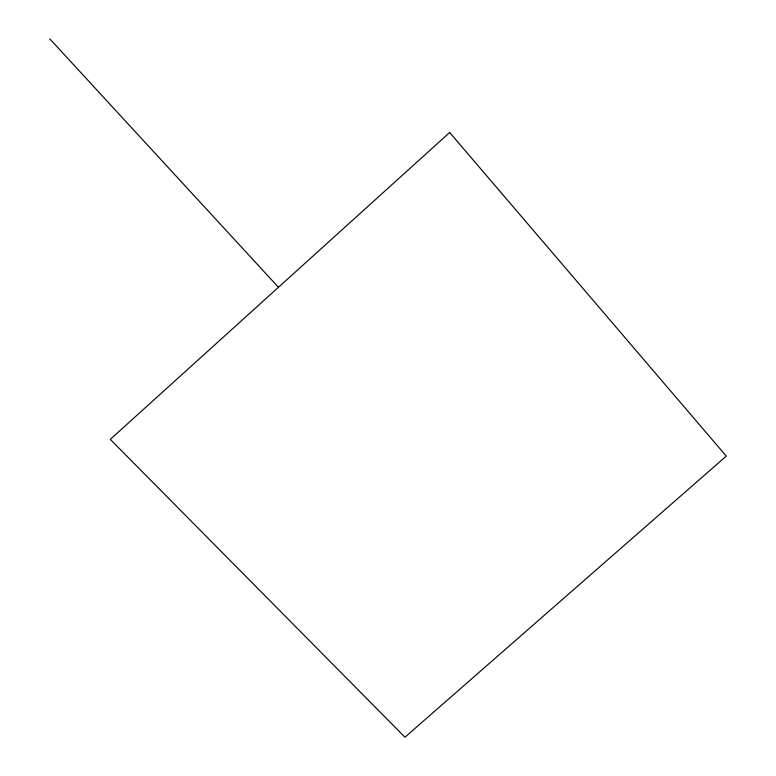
<?xml version="1.0" encoding="UTF-8"?>
<svg xmlns="http://www.w3.org/2000/svg" width="776" height="776" viewBox="0 0 776 776"><rect width="100%" height="100%" fill="white"/><g stroke="black" fill="none" stroke-linecap="round" stroke-linejoin="round"><path stroke-width="1.16" d="M49.722 38.8L278.458 287.295M449.653 132.483L110.289 439.371L404.975 737.2L726.278 456.104L449.653 132.483"/></g></svg>
